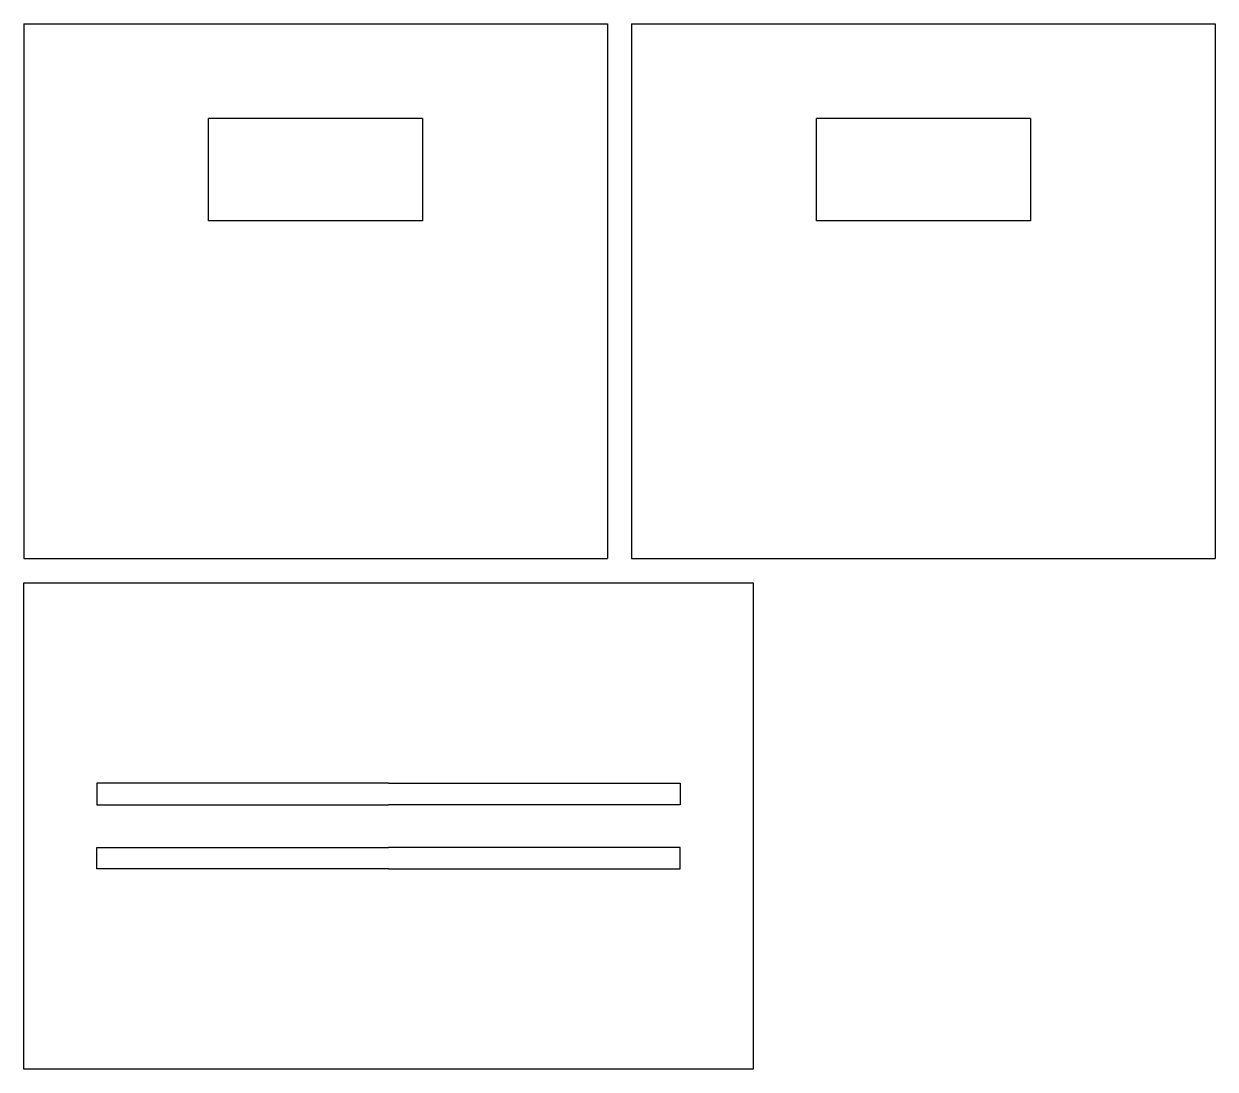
# Model space of a CAD drawing. Header units: millimetres. Extents: x 0 to 245, y 0 to 215.
import ezdxf

# ---------------------------------------------------------------- set-up
doc = ezdxf.new("R2010")
doc.units = ezdxf.units.MM

msp = doc.modelspace()

# ---------------------------------------------------------------- linework, layer by layer
for p, q in [((0, 215), (120, 215)), ((0, 215), (0, 105)), ((120, 215), (120, 105)), ((125, 215), (245, 215)), ((125, 215), (125, 105)), ((245, 215), (245, 105)), ((82, 195.5), (38, 195.5)), ((38, 174.5), (38, 195.5)), ((82, 195.5), (82, 174.5)), ((207, 195.5), (163, 195.5)), ((163, 174.5), (163, 195.5)), ((207, 195.5), (207, 174.5)), ((82, 174.5), (38, 174.5)), ((207, 174.5), (163, 174.5)), ((0, 105), (120, 105)), ((125, 105), (245, 105)), ((0, 0), (0, 100)), ((0, 100), (150, 100)), ((150, 100), (150, 0)), ((75, 58.8), (15, 58.8)), ((15, 58.8), (15, 54.4)), ((75, 58.8), (135, 58.8)), ((135, 58.8), (135, 54.4)), ((15, 54.4), (75, 54.4)), ((135, 54.4), (75, 54.4)), ((15, 41.2), (15, 45.6)), ((15, 45.6), (75, 45.6)), ((135, 45.6), (75, 45.6)), ((135, 41.2), (135, 45.6)), ((75, 41.2), (15, 41.2)), ((75, 41.2), (135, 41.2)), ((150, 0), (0, 0))]:
    msp.add_line(p, q)

doc.saveas('drawing.dxf')
